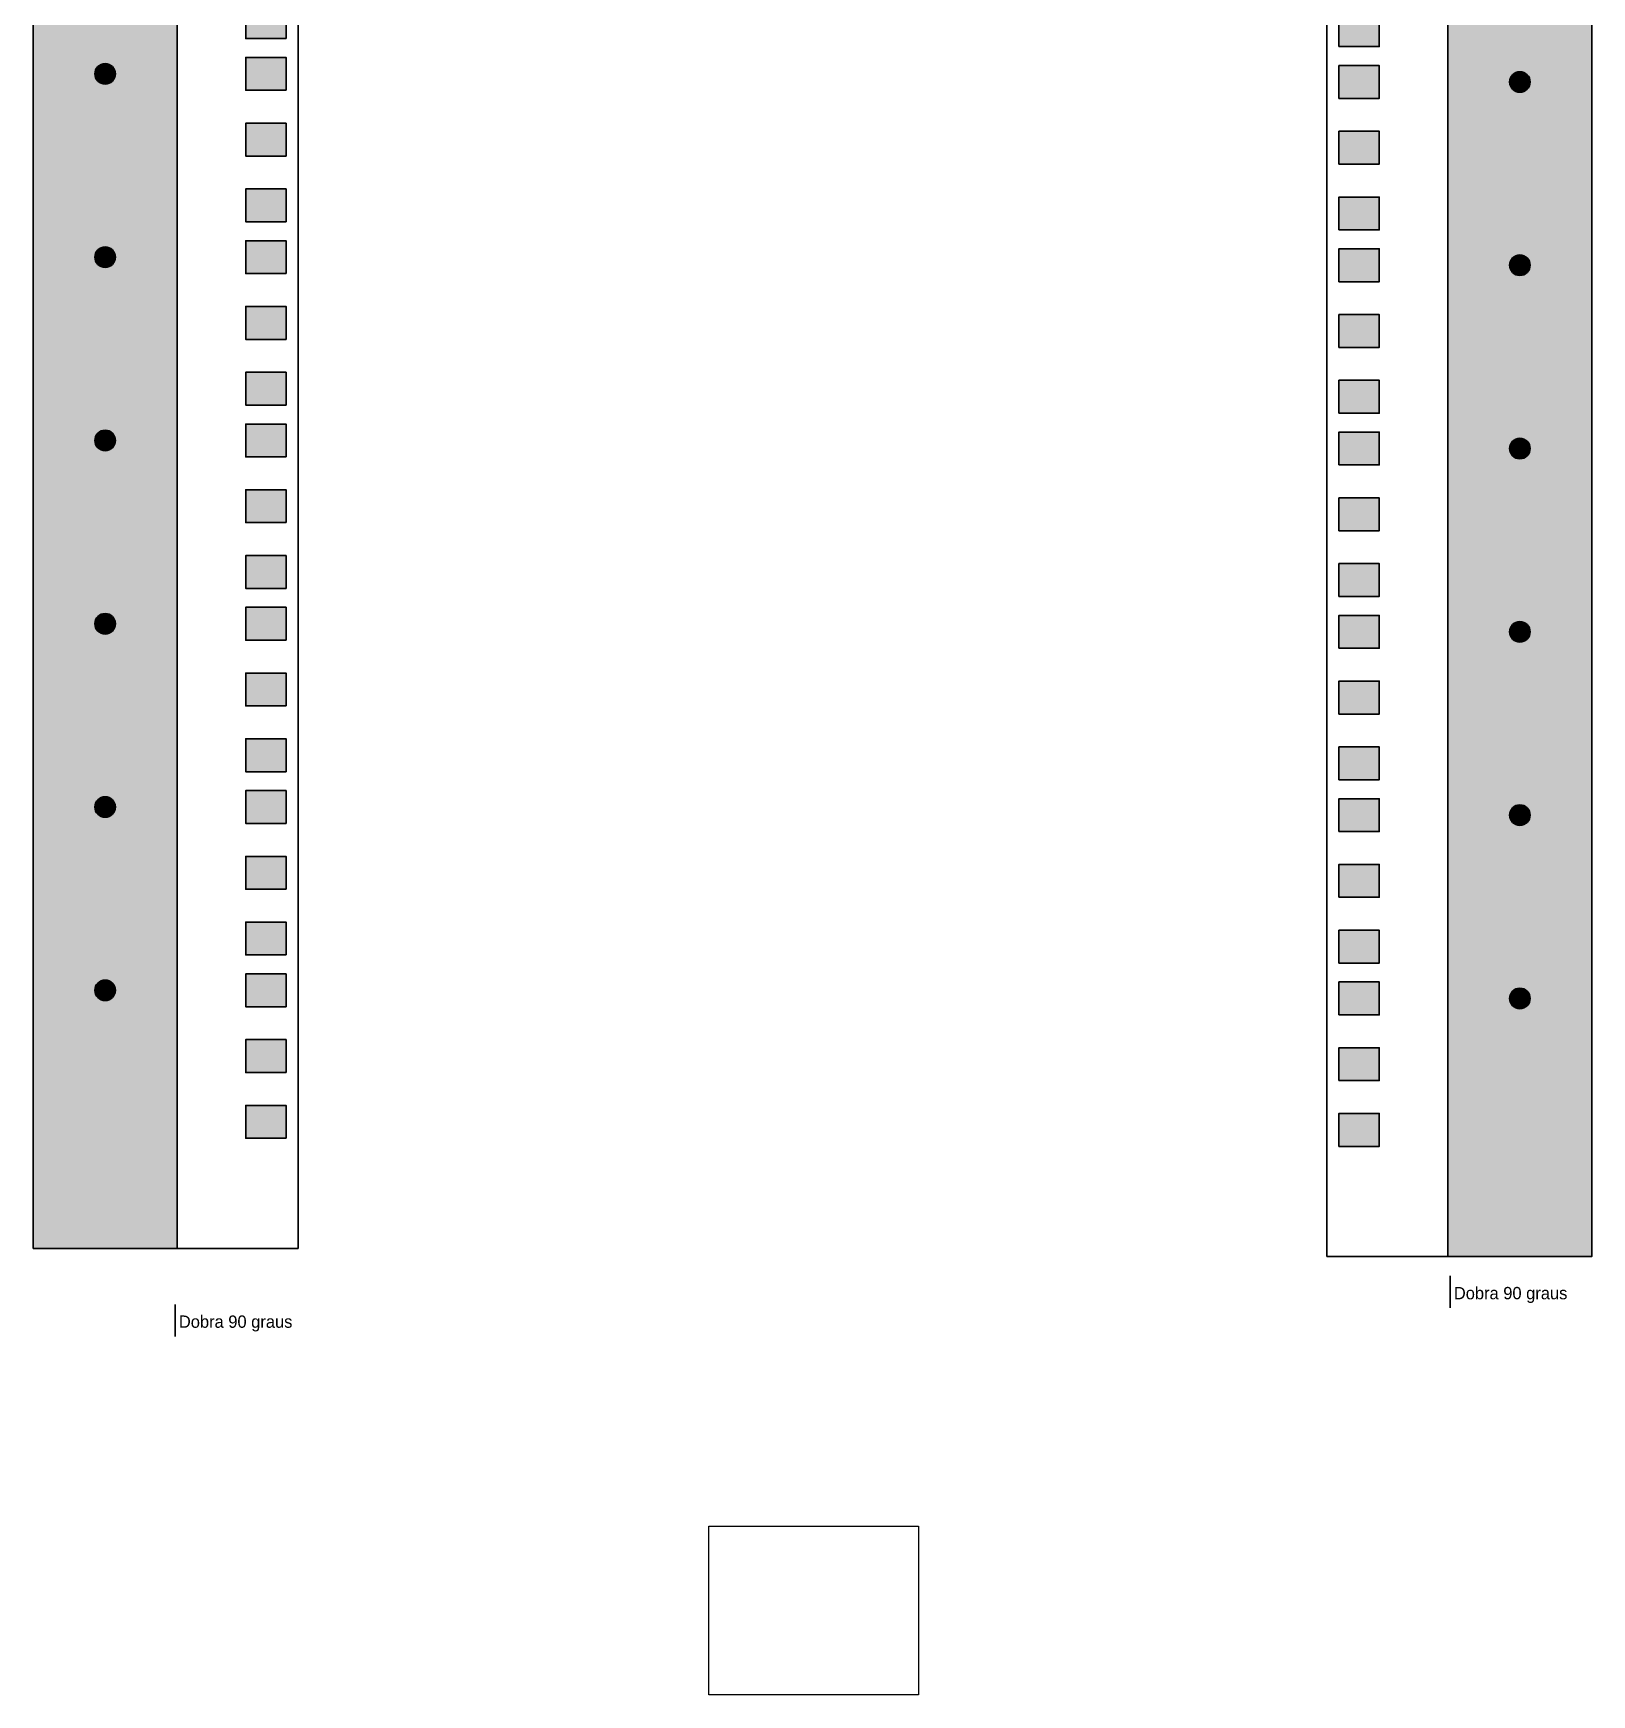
# Model space of a CAD drawing. Header units: inches. Extents: x 60 to 439, y -945 to -137.
# Drawn here: x 60.1 to 439.4, y -945.2 to -540.9 of the extents above; entities that cross this region are included whole.
import ezdxf

# ---------------------------------------------------------------- set-up
doc = ezdxf.new("R2010")
doc.units = ezdxf.units.IN
doc.header["$MEASUREMENT"] = 0
doc.layers.add('Camada 1', color=7, linetype='Continuous')
picture_1 = doc.add_image_def('image1.png', size_in_pixel=(373, 300))

# ---------------------------------------------------------------- blocks, each defined once
blk = doc.blocks.new('block 10')
at = {"layer": 'Camada 1', "true_color": 0xececec}
h = blk.add_hatch(color=7, dxfattribs=at)
h.dxf.hatch_style = 2
h.paths.add_polyline_path([(121.62, -420.96), (111.79, -420.96), (111.79, -412.96), (121.62, -412.96)])
h = blk.add_hatch(color=7, dxfattribs=at)
h.dxf.hatch_style = 2
h.paths.add_polyline_path([(121.62, -436.96), (111.79, -436.96), (111.79, -428.96), (121.62, -428.96)])
h = blk.add_hatch(color=7, dxfattribs=at)
h.dxf.hatch_style = 2
h.paths.add_polyline_path([(121.62, -452.96), (111.79, -452.96), (111.79, -444.96), (121.62, -444.96)])
h = blk.add_hatch(color=7, dxfattribs=at)
h.dxf.hatch_style = 2
h.paths.add_polyline_path([(121.62, -465.56), (111.79, -465.56), (111.79, -457.56), (121.62, -457.56)])
h = blk.add_hatch(color=7, dxfattribs=at)
h.dxf.hatch_style = 2
h.paths.add_polyline_path([(121.62, -481.56), (111.79, -481.56), (111.79, -473.56), (121.62, -473.56)])
h = blk.add_hatch(color=7, dxfattribs=at)
h.dxf.hatch_style = 2
h.paths.add_polyline_path([(121.62, -497.56), (111.79, -497.56), (111.79, -489.56), (121.62, -489.56)])
at = {"layer": 'Camada 1', "color": 250, "lineweight": 35, "true_color": 0x1c1c1b}
for points in [[(121.62, -420.96), (111.79, -420.96), (111.79, -412.96), (121.62, -412.96), (121.62, -420.96)], [(121.62, -436.96), (111.79, -436.96), (111.79, -428.96), (121.62, -428.96), (121.62, -436.96)], [(121.62, -452.96), (111.79, -452.96), (111.79, -444.96), (121.62, -444.96), (121.62, -452.96)], [(121.62, -465.56), (111.79, -465.56), (111.79, -457.56), (121.62, -457.56), (121.62, -465.56)], [(121.62, -481.56), (111.79, -481.56), (111.79, -473.56), (121.62, -473.56), (121.62, -481.56)], [(121.62, -497.56), (111.79, -497.56), (111.79, -489.56), (121.62, -489.56), (121.62, -497.56)]]:
    blk.add_lwpolyline(points, dxfattribs=at)
blk = doc.blocks.new('block 11')
at = {"layer": 'Camada 1', "true_color": 0xececec}
h = blk.add_hatch(color=7, dxfattribs=at)
h.dxf.hatch_style = 2
h.paths.add_polyline_path([(121.62, -510.16), (111.79, -510.16), (111.79, -502.16), (121.62, -502.16)])
h = blk.add_hatch(color=7, dxfattribs=at)
h.dxf.hatch_style = 2
h.paths.add_polyline_path([(121.62, -526.16), (111.79, -526.16), (111.79, -518.16), (121.62, -518.16)])
h = blk.add_hatch(color=7, dxfattribs=at)
h.dxf.hatch_style = 2
h.paths.add_polyline_path([(121.62, -542.16), (111.79, -542.16), (111.79, -534.16), (121.62, -534.16)])
at = {"layer": 'Camada 1', "color": 250, "lineweight": 35, "true_color": 0x1c1c1b}
for points in [[(121.62, -510.16), (111.79, -510.16), (111.79, -502.16), (121.62, -502.16), (121.62, -510.16)], [(121.62, -526.16), (111.79, -526.16), (111.79, -518.16), (121.62, -518.16), (121.62, -526.16)], [(121.62, -542.16), (111.79, -542.16), (111.79, -534.16), (121.62, -534.16), (121.62, -542.16)]]:
    blk.add_lwpolyline(points, dxfattribs=at)
blk = doc.blocks.new('block 9')
at = {"layer": 'Camada 1'}
for name in ['block 10', 'block 11']:
    blk.add_blockref(name, (0, 0), dxfattribs=at)
blk = doc.blocks.new('block 13')
at = {"layer": 'Camada 1', "true_color": 0xececec}
h = blk.add_hatch(color=7, dxfattribs=at)
h.dxf.hatch_style = 2
h.paths.add_polyline_path([(121.62, -554.76), (111.79, -554.76), (111.79, -546.76), (121.62, -546.76)])
h = blk.add_hatch(color=7, dxfattribs=at)
h.dxf.hatch_style = 2
h.paths.add_polyline_path([(121.62, -570.76), (111.79, -570.76), (111.79, -562.76), (121.62, -562.76)])
h = blk.add_hatch(color=7, dxfattribs=at)
h.dxf.hatch_style = 2
h.paths.add_polyline_path([(121.62, -586.76), (111.79, -586.76), (111.79, -578.76), (121.62, -578.76)])
h = blk.add_hatch(color=7, dxfattribs=at)
h.dxf.hatch_style = 2
h.paths.add_polyline_path([(121.62, -599.36), (111.79, -599.36), (111.79, -591.36), (121.62, -591.36)])
h = blk.add_hatch(color=7, dxfattribs=at)
h.dxf.hatch_style = 2
h.paths.add_polyline_path([(121.62, -615.36), (111.79, -615.36), (111.79, -607.36), (121.62, -607.36)])
h = blk.add_hatch(color=7, dxfattribs=at)
h.dxf.hatch_style = 2
h.paths.add_polyline_path([(121.62, -631.36), (111.79, -631.36), (111.79, -623.36), (121.62, -623.36)])
at = {"layer": 'Camada 1', "color": 250, "lineweight": 35, "true_color": 0x1c1c1b}
for points in [[(121.62, -554.76), (111.79, -554.76), (111.79, -546.76), (121.62, -546.76), (121.62, -554.76)], [(121.62, -570.76), (111.79, -570.76), (111.79, -562.76), (121.62, -562.76), (121.62, -570.76)], [(121.62, -586.76), (111.79, -586.76), (111.79, -578.76), (121.62, -578.76), (121.62, -586.76)], [(121.62, -599.36), (111.79, -599.36), (111.79, -591.36), (121.62, -591.36), (121.62, -599.36)], [(121.62, -615.36), (111.79, -615.36), (111.79, -607.36), (121.62, -607.36), (121.62, -615.36)], [(121.62, -631.36), (111.79, -631.36), (111.79, -623.36), (121.62, -623.36), (121.62, -631.36)]]:
    blk.add_lwpolyline(points, dxfattribs=at)
blk = doc.blocks.new('block 14')
at = {"layer": 'Camada 1', "true_color": 0xececec}
h = blk.add_hatch(color=7, dxfattribs=at)
h.dxf.hatch_style = 2
h.paths.add_polyline_path([(121.62, -643.96), (111.79, -643.96), (111.79, -635.96), (121.62, -635.96)])
h = blk.add_hatch(color=7, dxfattribs=at)
h.dxf.hatch_style = 2
h.paths.add_polyline_path([(121.62, -659.96), (111.79, -659.96), (111.79, -651.96), (121.62, -651.96)])
h = blk.add_hatch(color=7, dxfattribs=at)
h.dxf.hatch_style = 2
h.paths.add_polyline_path([(121.62, -675.96), (111.79, -675.96), (111.79, -667.96), (121.62, -667.96)])
at = {"layer": 'Camada 1', "color": 250, "lineweight": 35, "true_color": 0x1c1c1b}
for points in [[(121.62, -643.96), (111.79, -643.96), (111.79, -635.96), (121.62, -635.96), (121.62, -643.96)], [(121.62, -659.96), (111.79, -659.96), (111.79, -651.96), (121.62, -651.96), (121.62, -659.96)], [(121.62, -675.96), (111.79, -675.96), (111.79, -667.96), (121.62, -667.96), (121.62, -675.96)]]:
    blk.add_lwpolyline(points, dxfattribs=at)
blk = doc.blocks.new('block 12')
at = {"layer": 'Camada 1'}
for name in ['block 13', 'block 14']:
    blk.add_blockref(name, (0, 0), dxfattribs=at)
blk = doc.blocks.new('block 16')
at = {"layer": 'Camada 1', "true_color": 0xececec}
h = blk.add_hatch(color=7, dxfattribs=at)
h.dxf.hatch_style = 2
h.paths.add_polyline_path([(121.62, -688.56), (111.79, -688.56), (111.79, -680.56), (121.62, -680.56)])
h = blk.add_hatch(color=7, dxfattribs=at)
h.dxf.hatch_style = 2
h.paths.add_polyline_path([(121.62, -704.56), (111.79, -704.56), (111.79, -696.56), (121.62, -696.56)])
h = blk.add_hatch(color=7, dxfattribs=at)
h.dxf.hatch_style = 2
h.paths.add_polyline_path([(121.62, -720.56), (111.79, -720.56), (111.79, -712.56), (121.62, -712.56)])
h = blk.add_hatch(color=7, dxfattribs=at)
h.dxf.hatch_style = 2
h.paths.add_polyline_path([(121.62, -733.16), (111.79, -733.16), (111.79, -725.16), (121.62, -725.16)])
h = blk.add_hatch(color=7, dxfattribs=at)
h.dxf.hatch_style = 2
h.paths.add_polyline_path([(121.62, -749.16), (111.79, -749.16), (111.79, -741.16), (121.62, -741.16)])
h = blk.add_hatch(color=7, dxfattribs=at)
h.dxf.hatch_style = 2
h.paths.add_polyline_path([(121.62, -765.16), (111.79, -765.16), (111.79, -757.16), (121.62, -757.16)])
at = {"layer": 'Camada 1', "color": 250, "lineweight": 35, "true_color": 0x1c1c1b}
for points in [[(121.62, -688.56), (111.79, -688.56), (111.79, -680.56), (121.62, -680.56), (121.62, -688.56)], [(121.62, -704.56), (111.79, -704.56), (111.79, -696.56), (121.62, -696.56), (121.62, -704.56)], [(121.62, -720.56), (111.79, -720.56), (111.79, -712.56), (121.62, -712.56), (121.62, -720.56)], [(121.62, -733.16), (111.79, -733.16), (111.79, -725.16), (121.62, -725.16), (121.62, -733.16)], [(121.62, -749.16), (111.79, -749.16), (111.79, -741.16), (121.62, -741.16), (121.62, -749.16)], [(121.62, -765.16), (111.79, -765.16), (111.79, -757.16), (121.62, -757.16), (121.62, -765.16)]]:
    blk.add_lwpolyline(points, dxfattribs=at)
blk = doc.blocks.new('block 17')
at = {"layer": 'Camada 1', "true_color": 0xececec}
h = blk.add_hatch(color=7, dxfattribs=at)
h.dxf.hatch_style = 2
h.paths.add_polyline_path([(121.62, -777.76), (111.79, -777.76), (111.79, -769.76), (121.62, -769.76)])
h = blk.add_hatch(color=7, dxfattribs=at)
h.dxf.hatch_style = 2
h.paths.add_polyline_path([(121.62, -793.76), (111.79, -793.76), (111.79, -785.76), (121.62, -785.76)])
h = blk.add_hatch(color=7, dxfattribs=at)
h.dxf.hatch_style = 2
h.paths.add_polyline_path([(121.62, -809.76), (111.79, -809.76), (111.79, -801.76), (121.62, -801.76)])
at = {"layer": 'Camada 1', "color": 250, "lineweight": 35, "true_color": 0x1c1c1b}
for points in [[(121.62, -777.76), (111.79, -777.76), (111.79, -769.76), (121.62, -769.76), (121.62, -777.76)], [(121.62, -793.76), (111.79, -793.76), (111.79, -785.76), (121.62, -785.76), (121.62, -793.76)], [(121.62, -809.76), (111.79, -809.76), (111.79, -801.76), (121.62, -801.76), (121.62, -809.76)]]:
    blk.add_lwpolyline(points, dxfattribs=at)
blk = doc.blocks.new('block 15')
at = {"layer": 'Camada 1'}
for name in ['block 16', 'block 17']:
    blk.add_blockref(name, (0, 0), dxfattribs=at)
blk = doc.blocks.new('block 2')
at = {"layer": 'Camada 1', "true_color": 0xececec}
h = blk.add_hatch(color=7, dxfattribs=at)
h.dxf.hatch_style = 2
h.paths.add_polyline_path([(95.07, -836.58), (60.07, -836.58), (60.07, -136.58), (95.07, -136.58)])
h = blk.add_hatch(color=7, dxfattribs=at)
h.dxf.hatch_style = 2
edge = h.paths.add_edge_path()
edge.add_spline(control_points=[(80.07, -550.76), (80.07, -552.14), (78.95, -553.26), (77.57, -553.26), (76.19, -553.26), (75.07, -552.14), (75.07, -550.76), (75.07, -549.37), (76.19, -548.26), (77.57, -548.26), (78.95, -548.26), (80.07, -549.37), (80.07, -550.76)], knot_values=[0, 0, 0, 0, 1, 1, 1, 2, 2, 2, 3, 3, 3, 4, 4, 4, 4], degree=3, periodic=1)
h = blk.add_hatch(color=7, dxfattribs=at)
h.dxf.hatch_style = 2
edge = h.paths.add_edge_path()
edge.add_spline(control_points=[(80.07, -595.36), (80.07, -596.74), (78.95, -597.86), (77.57, -597.86), (76.19, -597.86), (75.07, -596.74), (75.07, -595.36), (75.07, -593.97), (76.19, -592.86), (77.57, -592.86), (78.95, -592.86), (80.07, -593.97), (80.07, -595.36)], knot_values=[0, 0, 0, 0, 1, 1, 1, 2, 2, 2, 3, 3, 3, 4, 4, 4, 4], degree=3, periodic=1)
h = blk.add_hatch(color=7, dxfattribs=at)
h.dxf.hatch_style = 2
edge = h.paths.add_edge_path()
edge.add_spline(control_points=[(80.07, -639.96), (80.07, -641.34), (78.95, -642.46), (77.57, -642.46), (76.19, -642.46), (75.07, -641.34), (75.07, -639.96), (75.07, -638.57), (76.19, -637.46), (77.57, -637.46), (78.95, -637.46), (80.07, -638.57), (80.07, -639.96)], knot_values=[0, 0, 0, 0, 1, 1, 1, 2, 2, 2, 3, 3, 3, 4, 4, 4, 4], degree=3, periodic=1)
h = blk.add_hatch(color=7, dxfattribs=at)
h.dxf.hatch_style = 2
edge = h.paths.add_edge_path()
edge.add_spline(control_points=[(80.07, -684.56), (80.07, -685.94), (78.95, -687.06), (77.57, -687.06), (76.19, -687.06), (75.07, -685.94), (75.07, -684.56), (75.07, -683.17), (76.19, -682.06), (77.57, -682.06), (78.95, -682.06), (80.07, -683.17), (80.07, -684.56)], knot_values=[0, 0, 0, 0, 1, 1, 1, 2, 2, 2, 3, 3, 3, 4, 4, 4, 4], degree=3, periodic=1)
h = blk.add_hatch(color=7, dxfattribs=at)
h.dxf.hatch_style = 2
edge = h.paths.add_edge_path()
edge.add_spline(control_points=[(80.07, -729.16), (80.07, -730.54), (78.95, -731.66), (77.57, -731.66), (76.19, -731.66), (75.07, -730.54), (75.07, -729.16), (75.07, -727.77), (76.19, -726.66), (77.57, -726.66), (78.95, -726.66), (80.07, -727.77), (80.07, -729.16)], knot_values=[0, 0, 0, 0, 1, 1, 1, 2, 2, 2, 3, 3, 3, 4, 4, 4, 4], degree=3, periodic=1)
h = blk.add_hatch(color=7, dxfattribs=at)
h.dxf.hatch_style = 2
edge = h.paths.add_edge_path()
edge.add_spline(control_points=[(80.07, -773.76), (80.07, -775.14), (78.95, -776.26), (77.57, -776.26), (76.19, -776.26), (75.07, -775.14), (75.07, -773.76), (75.07, -772.37), (76.19, -771.26), (77.57, -771.26), (78.95, -771.26), (80.07, -772.37), (80.07, -773.76)], knot_values=[0, 0, 0, 0, 1, 1, 1, 2, 2, 2, 3, 3, 3, 4, 4, 4, 4], degree=3, periodic=1)
at = {"layer": 'Camada 1', "color": 250, "lineweight": 35, "true_color": 0x1c1c1b}
for points in [[(95.07, -836.58), (60.07, -836.58), (60.07, -136.58), (95.07, -136.58), (95.07, -836.58)], [(124.57, -836.58), (95.07, -836.58), (95.07, -136.58), (124.57, -136.58), (124.57, -836.58)]]:
    blk.add_lwpolyline(points, dxfattribs=at)
for points in [[(80.07, -550.76), (80.07, -552.14), (78.95, -553.26), (77.57, -553.26), (76.19, -553.26), (75.07, -552.14), (75.07, -550.76), (75.07, -549.37), (76.19, -548.26), (77.57, -548.26), (78.95, -548.26), (80.07, -549.37), (80.07, -550.76)], [(80.07, -595.36), (80.07, -596.74), (78.95, -597.86), (77.57, -597.86), (76.19, -597.86), (75.07, -596.74), (75.07, -595.36), (75.07, -593.97), (76.19, -592.86), (77.57, -592.86), (78.95, -592.86), (80.07, -593.97), (80.07, -595.36)], [(80.07, -639.96), (80.07, -641.34), (78.95, -642.46), (77.57, -642.46), (76.19, -642.46), (75.07, -641.34), (75.07, -639.96), (75.07, -638.57), (76.19, -637.46), (77.57, -637.46), (78.95, -637.46), (80.07, -638.57), (80.07, -639.96)], [(80.07, -684.56), (80.07, -685.94), (78.95, -687.06), (77.57, -687.06), (76.19, -687.06), (75.07, -685.94), (75.07, -684.56), (75.07, -683.17), (76.19, -682.06), (77.57, -682.06), (78.95, -682.06), (80.07, -683.17), (80.07, -684.56)], [(80.07, -729.16), (80.07, -730.54), (78.95, -731.66), (77.57, -731.66), (76.19, -731.66), (75.07, -730.54), (75.07, -729.16), (75.07, -727.77), (76.19, -726.66), (77.57, -726.66), (78.95, -726.66), (80.07, -727.77), (80.07, -729.16)], [(80.07, -773.76), (80.07, -775.14), (78.95, -776.26), (77.57, -776.26), (76.19, -776.26), (75.07, -775.14), (75.07, -773.76), (75.07, -772.37), (76.19, -771.26), (77.57, -771.26), (78.95, -771.26), (80.07, -772.37), (80.07, -773.76)]]:
    blk.add_open_spline(points, degree=3, knots=[0, 0, 0, 0, 1, 1, 1, 2, 2, 2, 3, 3, 3, 4, 4, 4, 4], dxfattribs=at)
at = {"layer": 'Camada 1'}
for name in ['block 9', 'block 12', 'block 15']:
    blk.add_blockref(name, (0, 0), dxfattribs=at)
blk = doc.blocks.new('block 26')
at = {"layer": 'Camada 1', "true_color": 0xececec}
h = blk.add_hatch(color=7, dxfattribs=at)
h.dxf.hatch_style = 2
h.paths.add_polyline_path([(377.83, -422.93), (387.66, -422.93), (387.66, -414.93), (377.83, -414.93)])
h = blk.add_hatch(color=7, dxfattribs=at)
h.dxf.hatch_style = 2
h.paths.add_polyline_path([(377.83, -438.93), (387.66, -438.93), (387.66, -430.93), (377.83, -430.93)])
h = blk.add_hatch(color=7, dxfattribs=at)
h.dxf.hatch_style = 2
h.paths.add_polyline_path([(377.83, -454.93), (387.66, -454.93), (387.66, -446.93), (377.83, -446.93)])
h = blk.add_hatch(color=7, dxfattribs=at)
h.dxf.hatch_style = 2
h.paths.add_polyline_path([(377.83, -467.53), (387.66, -467.53), (387.66, -459.53), (377.83, -459.53)])
h = blk.add_hatch(color=7, dxfattribs=at)
h.dxf.hatch_style = 2
h.paths.add_polyline_path([(377.83, -483.53), (387.66, -483.53), (387.66, -475.53), (377.83, -475.53)])
h = blk.add_hatch(color=7, dxfattribs=at)
h.dxf.hatch_style = 2
h.paths.add_polyline_path([(377.83, -499.53), (387.66, -499.53), (387.66, -491.53), (377.83, -491.53)])
at = {"layer": 'Camada 1', "color": 250, "lineweight": 35, "true_color": 0x1c1c1b}
for points in [[(377.83, -422.93), (387.66, -422.93), (387.66, -414.93), (377.83, -414.93), (377.83, -422.93)], [(377.83, -438.93), (387.66, -438.93), (387.66, -430.93), (377.83, -430.93), (377.83, -438.93)], [(377.83, -454.93), (387.66, -454.93), (387.66, -446.93), (377.83, -446.93), (377.83, -454.93)], [(377.83, -467.53), (387.66, -467.53), (387.66, -459.53), (377.83, -459.53), (377.83, -467.53)], [(377.83, -483.53), (387.66, -483.53), (387.66, -475.53), (377.83, -475.53), (377.83, -483.53)], [(377.83, -499.53), (387.66, -499.53), (387.66, -491.53), (377.83, -491.53), (377.83, -499.53)]]:
    blk.add_lwpolyline(points, dxfattribs=at)
blk = doc.blocks.new('block 27')
at = {"layer": 'Camada 1', "true_color": 0xececec}
h = blk.add_hatch(color=7, dxfattribs=at)
h.dxf.hatch_style = 2
h.paths.add_polyline_path([(377.83, -512.13), (387.66, -512.13), (387.66, -504.13), (377.83, -504.13)])
h = blk.add_hatch(color=7, dxfattribs=at)
h.dxf.hatch_style = 2
h.paths.add_polyline_path([(377.83, -528.13), (387.66, -528.13), (387.66, -520.13), (377.83, -520.13)])
h = blk.add_hatch(color=7, dxfattribs=at)
h.dxf.hatch_style = 2
h.paths.add_polyline_path([(377.83, -544.13), (387.66, -544.13), (387.66, -536.13), (377.83, -536.13)])
at = {"layer": 'Camada 1', "color": 250, "lineweight": 35, "true_color": 0x1c1c1b}
for points in [[(377.83, -512.13), (387.66, -512.13), (387.66, -504.13), (377.83, -504.13), (377.83, -512.13)], [(377.83, -528.13), (387.66, -528.13), (387.66, -520.13), (377.83, -520.13), (377.83, -528.13)], [(377.83, -544.13), (387.66, -544.13), (387.66, -536.13), (377.83, -536.13), (377.83, -544.13)]]:
    blk.add_lwpolyline(points, dxfattribs=at)
blk = doc.blocks.new('block 25')
at = {"layer": 'Camada 1'}
for name in ['block 26', 'block 27']:
    blk.add_blockref(name, (0, 0), dxfattribs=at)
blk = doc.blocks.new('block 29')
at = {"layer": 'Camada 1', "true_color": 0xececec}
h = blk.add_hatch(color=7, dxfattribs=at)
h.dxf.hatch_style = 2
h.paths.add_polyline_path([(377.83, -556.73), (387.66, -556.73), (387.66, -548.73), (377.83, -548.73)])
h = blk.add_hatch(color=7, dxfattribs=at)
h.dxf.hatch_style = 2
h.paths.add_polyline_path([(377.83, -572.73), (387.66, -572.73), (387.66, -564.73), (377.83, -564.73)])
h = blk.add_hatch(color=7, dxfattribs=at)
h.dxf.hatch_style = 2
h.paths.add_polyline_path([(377.83, -588.73), (387.66, -588.73), (387.66, -580.73), (377.83, -580.73)])
h = blk.add_hatch(color=7, dxfattribs=at)
h.dxf.hatch_style = 2
h.paths.add_polyline_path([(377.83, -601.33), (387.66, -601.33), (387.66, -593.33), (377.83, -593.33)])
h = blk.add_hatch(color=7, dxfattribs=at)
h.dxf.hatch_style = 2
h.paths.add_polyline_path([(377.83, -617.33), (387.66, -617.33), (387.66, -609.33), (377.83, -609.33)])
h = blk.add_hatch(color=7, dxfattribs=at)
h.dxf.hatch_style = 2
h.paths.add_polyline_path([(377.83, -633.33), (387.66, -633.33), (387.66, -625.33), (377.83, -625.33)])
at = {"layer": 'Camada 1', "color": 250, "lineweight": 35, "true_color": 0x1c1c1b}
for points in [[(377.83, -556.73), (387.66, -556.73), (387.66, -548.73), (377.83, -548.73), (377.83, -556.73)], [(377.83, -572.73), (387.66, -572.73), (387.66, -564.73), (377.83, -564.73), (377.83, -572.73)], [(377.83, -588.73), (387.66, -588.73), (387.66, -580.73), (377.83, -580.73), (377.83, -588.73)], [(377.83, -601.33), (387.66, -601.33), (387.66, -593.33), (377.83, -593.33), (377.83, -601.33)], [(377.83, -617.33), (387.66, -617.33), (387.66, -609.33), (377.83, -609.33), (377.83, -617.33)], [(377.83, -633.33), (387.66, -633.33), (387.66, -625.33), (377.83, -625.33), (377.83, -633.33)]]:
    blk.add_lwpolyline(points, dxfattribs=at)
blk = doc.blocks.new('block 30')
at = {"layer": 'Camada 1', "true_color": 0xececec}
h = blk.add_hatch(color=7, dxfattribs=at)
h.dxf.hatch_style = 2
h.paths.add_polyline_path([(377.83, -645.93), (387.66, -645.93), (387.66, -637.93), (377.83, -637.93)])
h = blk.add_hatch(color=7, dxfattribs=at)
h.dxf.hatch_style = 2
h.paths.add_polyline_path([(377.83, -661.93), (387.66, -661.93), (387.66, -653.93), (377.83, -653.93)])
h = blk.add_hatch(color=7, dxfattribs=at)
h.dxf.hatch_style = 2
h.paths.add_polyline_path([(377.83, -677.93), (387.66, -677.93), (387.66, -669.93), (377.83, -669.93)])
at = {"layer": 'Camada 1', "color": 250, "lineweight": 35, "true_color": 0x1c1c1b}
for points in [[(377.83, -645.93), (387.66, -645.93), (387.66, -637.93), (377.83, -637.93), (377.83, -645.93)], [(377.83, -661.93), (387.66, -661.93), (387.66, -653.93), (377.83, -653.93), (377.83, -661.93)], [(377.83, -677.93), (387.66, -677.93), (387.66, -669.93), (377.83, -669.93), (377.83, -677.93)]]:
    blk.add_lwpolyline(points, dxfattribs=at)
blk = doc.blocks.new('block 28')
at = {"layer": 'Camada 1'}
for name in ['block 29', 'block 30']:
    blk.add_blockref(name, (0, 0), dxfattribs=at)
blk = doc.blocks.new('block 32')
at = {"layer": 'Camada 1', "true_color": 0xececec}
h = blk.add_hatch(color=7, dxfattribs=at)
h.dxf.hatch_style = 2
h.paths.add_polyline_path([(377.83, -690.53), (387.66, -690.53), (387.66, -682.53), (377.83, -682.53)])
h = blk.add_hatch(color=7, dxfattribs=at)
h.dxf.hatch_style = 2
h.paths.add_polyline_path([(377.83, -706.53), (387.66, -706.53), (387.66, -698.53), (377.83, -698.53)])
h = blk.add_hatch(color=7, dxfattribs=at)
h.dxf.hatch_style = 2
h.paths.add_polyline_path([(377.83, -722.53), (387.66, -722.53), (387.66, -714.53), (377.83, -714.53)])
h = blk.add_hatch(color=7, dxfattribs=at)
h.dxf.hatch_style = 2
h.paths.add_polyline_path([(377.83, -735.13), (387.66, -735.13), (387.66, -727.13), (377.83, -727.13)])
h = blk.add_hatch(color=7, dxfattribs=at)
h.dxf.hatch_style = 2
h.paths.add_polyline_path([(377.83, -751.13), (387.66, -751.13), (387.66, -743.13), (377.83, -743.13)])
h = blk.add_hatch(color=7, dxfattribs=at)
h.dxf.hatch_style = 2
h.paths.add_polyline_path([(377.83, -767.13), (387.66, -767.13), (387.66, -759.13), (377.83, -759.13)])
at = {"layer": 'Camada 1', "color": 250, "lineweight": 35, "true_color": 0x1c1c1b}
for points in [[(377.83, -690.53), (387.66, -690.53), (387.66, -682.53), (377.83, -682.53), (377.83, -690.53)], [(377.83, -706.53), (387.66, -706.53), (387.66, -698.53), (377.83, -698.53), (377.83, -706.53)], [(377.83, -722.53), (387.66, -722.53), (387.66, -714.53), (377.83, -714.53), (377.83, -722.53)], [(377.83, -735.13), (387.66, -735.13), (387.66, -727.13), (377.83, -727.13), (377.83, -735.13)], [(377.83, -751.13), (387.66, -751.13), (387.66, -743.13), (377.83, -743.13), (377.83, -751.13)], [(377.83, -767.13), (387.66, -767.13), (387.66, -759.13), (377.83, -759.13), (377.83, -767.13)]]:
    blk.add_lwpolyline(points, dxfattribs=at)
blk = doc.blocks.new('block 33')
at = {"layer": 'Camada 1', "true_color": 0xececec}
h = blk.add_hatch(color=7, dxfattribs=at)
h.dxf.hatch_style = 2
h.paths.add_polyline_path([(377.83, -779.73), (387.66, -779.73), (387.66, -771.73), (377.83, -771.73)])
h = blk.add_hatch(color=7, dxfattribs=at)
h.dxf.hatch_style = 2
h.paths.add_polyline_path([(377.83, -795.73), (387.66, -795.73), (387.66, -787.73), (377.83, -787.73)])
h = blk.add_hatch(color=7, dxfattribs=at)
h.dxf.hatch_style = 2
h.paths.add_polyline_path([(377.83, -811.73), (387.66, -811.73), (387.66, -803.73), (377.83, -803.73)])
at = {"layer": 'Camada 1', "color": 250, "lineweight": 35, "true_color": 0x1c1c1b}
for points in [[(377.83, -779.73), (387.66, -779.73), (387.66, -771.73), (377.83, -771.73), (377.83, -779.73)], [(377.83, -795.73), (387.66, -795.73), (387.66, -787.73), (377.83, -787.73), (377.83, -795.73)], [(377.83, -811.73), (387.66, -811.73), (387.66, -803.73), (377.83, -803.73), (377.83, -811.73)]]:
    blk.add_lwpolyline(points, dxfattribs=at)
blk = doc.blocks.new('block 31')
at = {"layer": 'Camada 1'}
for name in ['block 32', 'block 33']:
    blk.add_blockref(name, (0, 0), dxfattribs=at)
blk = doc.blocks.new('block 18')
at = {"layer": 'Camada 1', "true_color": 0xececec}
h = blk.add_hatch(color=7, dxfattribs=at)
h.dxf.hatch_style = 2
h.paths.add_polyline_path([(404.38, -838.55), (439.38, -838.55), (439.38, -138.55), (404.38, -138.55)])
h = blk.add_hatch(color=7, dxfattribs=at)
h.dxf.hatch_style = 2
edge = h.paths.add_edge_path()
edge.add_spline(control_points=[(419.38, -552.73), (419.38, -554.11), (420.5, -555.23), (421.88, -555.23), (423.26, -555.23), (424.38, -554.11), (424.38, -552.73), (424.38, -551.35), (423.26, -550.23), (421.88, -550.23), (420.5, -550.23), (419.38, -551.35), (419.38, -552.73)], knot_values=[0, 0, 0, 0, 1, 1, 1, 2, 2, 2, 3, 3, 3, 4, 4, 4, 4], degree=3, periodic=1)
h = blk.add_hatch(color=7, dxfattribs=at)
h.dxf.hatch_style = 2
edge = h.paths.add_edge_path()
edge.add_spline(control_points=[(419.38, -597.33), (419.38, -598.71), (420.5, -599.83), (421.88, -599.83), (423.26, -599.83), (424.38, -598.71), (424.38, -597.33), (424.38, -595.95), (423.26, -594.83), (421.88, -594.83), (420.5, -594.83), (419.38, -595.95), (419.38, -597.33)], knot_values=[0, 0, 0, 0, 1, 1, 1, 2, 2, 2, 3, 3, 3, 4, 4, 4, 4], degree=3, periodic=1)
h = blk.add_hatch(color=7, dxfattribs=at)
h.dxf.hatch_style = 2
edge = h.paths.add_edge_path()
edge.add_spline(control_points=[(419.38, -641.93), (419.38, -643.31), (420.5, -644.43), (421.88, -644.43), (423.26, -644.43), (424.38, -643.31), (424.38, -641.93), (424.38, -640.55), (423.26, -639.43), (421.88, -639.43), (420.5, -639.43), (419.38, -640.55), (419.38, -641.93)], knot_values=[0, 0, 0, 0, 1, 1, 1, 2, 2, 2, 3, 3, 3, 4, 4, 4, 4], degree=3, periodic=1)
h = blk.add_hatch(color=7, dxfattribs=at)
h.dxf.hatch_style = 2
edge = h.paths.add_edge_path()
edge.add_spline(control_points=[(419.38, -686.53), (419.38, -687.91), (420.5, -689.03), (421.88, -689.03), (423.26, -689.03), (424.38, -687.91), (424.38, -686.53), (424.38, -685.15), (423.26, -684.03), (421.88, -684.03), (420.5, -684.03), (419.38, -685.15), (419.38, -686.53)], knot_values=[0, 0, 0, 0, 1, 1, 1, 2, 2, 2, 3, 3, 3, 4, 4, 4, 4], degree=3, periodic=1)
h = blk.add_hatch(color=7, dxfattribs=at)
h.dxf.hatch_style = 2
edge = h.paths.add_edge_path()
edge.add_spline(control_points=[(419.38, -731.13), (419.38, -732.51), (420.5, -733.63), (421.88, -733.63), (423.26, -733.63), (424.38, -732.51), (424.38, -731.13), (424.38, -729.75), (423.26, -728.63), (421.88, -728.63), (420.5, -728.63), (419.38, -729.75), (419.38, -731.13)], knot_values=[0, 0, 0, 0, 1, 1, 1, 2, 2, 2, 3, 3, 3, 4, 4, 4, 4], degree=3, periodic=1)
h = blk.add_hatch(color=7, dxfattribs=at)
h.dxf.hatch_style = 2
edge = h.paths.add_edge_path()
edge.add_spline(control_points=[(419.38, -775.73), (419.38, -777.11), (420.5, -778.23), (421.88, -778.23), (423.26, -778.23), (424.38, -777.11), (424.38, -775.73), (424.38, -774.35), (423.26, -773.23), (421.88, -773.23), (420.5, -773.23), (419.38, -774.35), (419.38, -775.73)], knot_values=[0, 0, 0, 0, 1, 1, 1, 2, 2, 2, 3, 3, 3, 4, 4, 4, 4], degree=3, periodic=1)
at = {"layer": 'Camada 1', "color": 250, "lineweight": 35, "true_color": 0x1c1c1b}
for points in [[(374.88, -838.55), (404.38, -838.55), (404.38, -138.55), (374.88, -138.55), (374.88, -838.55)], [(404.38, -838.55), (439.38, -838.55), (439.38, -138.55), (404.38, -138.55), (404.38, -838.55)]]:
    blk.add_lwpolyline(points, dxfattribs=at)
for points in [[(419.38, -552.73), (419.38, -554.11), (420.5, -555.23), (421.88, -555.23), (423.26, -555.23), (424.38, -554.11), (424.38, -552.73), (424.38, -551.35), (423.26, -550.23), (421.88, -550.23), (420.5, -550.23), (419.38, -551.35), (419.38, -552.73)], [(419.38, -597.33), (419.38, -598.71), (420.5, -599.83), (421.88, -599.83), (423.26, -599.83), (424.38, -598.71), (424.38, -597.33), (424.38, -595.95), (423.26, -594.83), (421.88, -594.83), (420.5, -594.83), (419.38, -595.95), (419.38, -597.33)], [(419.38, -641.93), (419.38, -643.31), (420.5, -644.43), (421.88, -644.43), (423.26, -644.43), (424.38, -643.31), (424.38, -641.93), (424.38, -640.55), (423.26, -639.43), (421.88, -639.43), (420.5, -639.43), (419.38, -640.55), (419.38, -641.93)], [(419.38, -686.53), (419.38, -687.91), (420.5, -689.03), (421.88, -689.03), (423.26, -689.03), (424.38, -687.91), (424.38, -686.53), (424.38, -685.15), (423.26, -684.03), (421.88, -684.03), (420.5, -684.03), (419.38, -685.15), (419.38, -686.53)], [(419.38, -731.13), (419.38, -732.51), (420.5, -733.63), (421.88, -733.63), (423.26, -733.63), (424.38, -732.51), (424.38, -731.13), (424.38, -729.75), (423.26, -728.63), (421.88, -728.63), (420.5, -728.63), (419.38, -729.75), (419.38, -731.13)], [(419.38, -775.73), (419.38, -777.11), (420.5, -778.23), (421.88, -778.23), (423.26, -778.23), (424.38, -777.11), (424.38, -775.73), (424.38, -774.35), (423.26, -773.23), (421.88, -773.23), (420.5, -773.23), (419.38, -774.35), (419.38, -775.73)]]:
    blk.add_open_spline(points, degree=3, knots=[0, 0, 0, 0, 1, 1, 1, 2, 2, 2, 3, 3, 3, 4, 4, 4, 4], dxfattribs=at)
at = {"layer": 'Camada 1'}
for name in ['block 25', 'block 28', 'block 31']:
    blk.add_blockref(name, (0, 0), dxfattribs=at)

msp = doc.modelspace()

# ---------------------------------------------------------------- linework, layer by layer
at = {"layer": 'Camada 1', "color": 250, "lineweight": 35, "true_color": 0x1c1c1b}
for points in [[(404.93, -843.26), (404.93, -851.02)], [(94.63, -850.2), (94.63, -857.96)]]:
    msp.add_lwpolyline(points, dxfattribs=at)

# ---------------------------------------------------------------- block references
at = {"layer": 'Camada 1'}
for name in ['block 2', 'block 18']:
    msp.add_blockref(name, (0, 0), dxfattribs=at)

# ---------------------------------------------------------------- texts
at = {"layer": 'Camada 1', "color": 250, "true_color": 0x1c1c1b, "char_height": 2.9972, "attachment_point": 7}
for insert in [(405.81, -849.84), (95.52, -856.78)]:
    msp.add_mtext('\\fMyriad Pro|b0|i0|c0|p34;\\W1;Dobra 90 graus', dxfattribs=dict(at, insert=insert))

# ---------------------------------------------------------------- pictures from other files: only their frames are drawn
at = {"layer": 'Camada 1'}
image = msp.add_image(picture_1, insert=(224.5, -945.17), size_in_units=(51.01, 41.03), dxfattribs=at)

doc.saveas('drawing.dxf')
